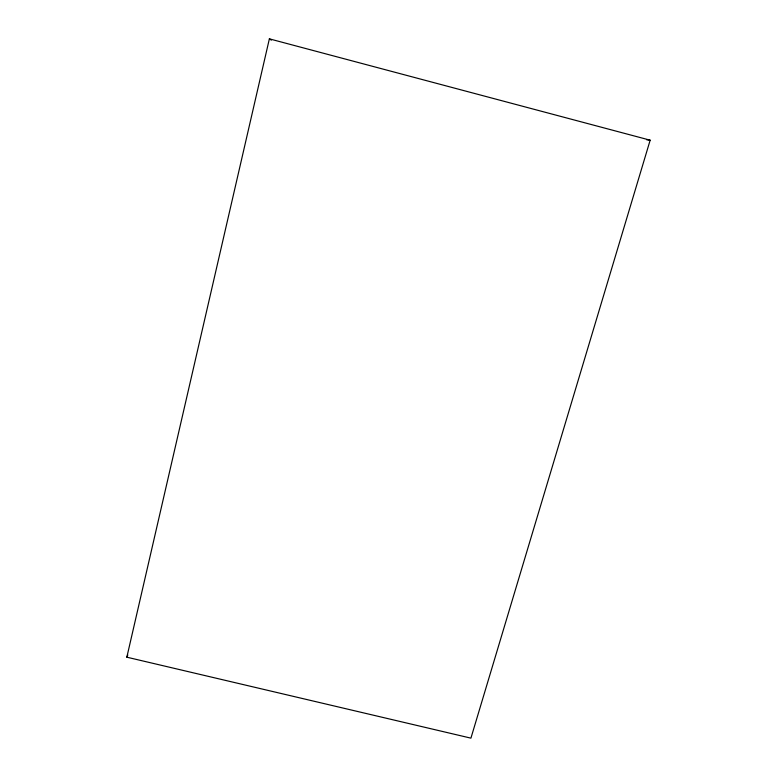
<?xml version="1.0" encoding="UTF-8"?>
<svg xmlns="http://www.w3.org/2000/svg" width="777" height="777" viewBox="0 0 777 777"><rect width="100%" height="100%" fill="white"/><g stroke="black" fill="none" stroke-linecap="round" stroke-linejoin="round"><path stroke-width="1.17" d="M126.836 657.187L269.376 38.85L650.164 140.2L470.92 738.15L126.836 657.187L127.816 654.992M646.629 139.763L650.164 140.2M269.376 38.85L271.377 40.151"/></g></svg>
